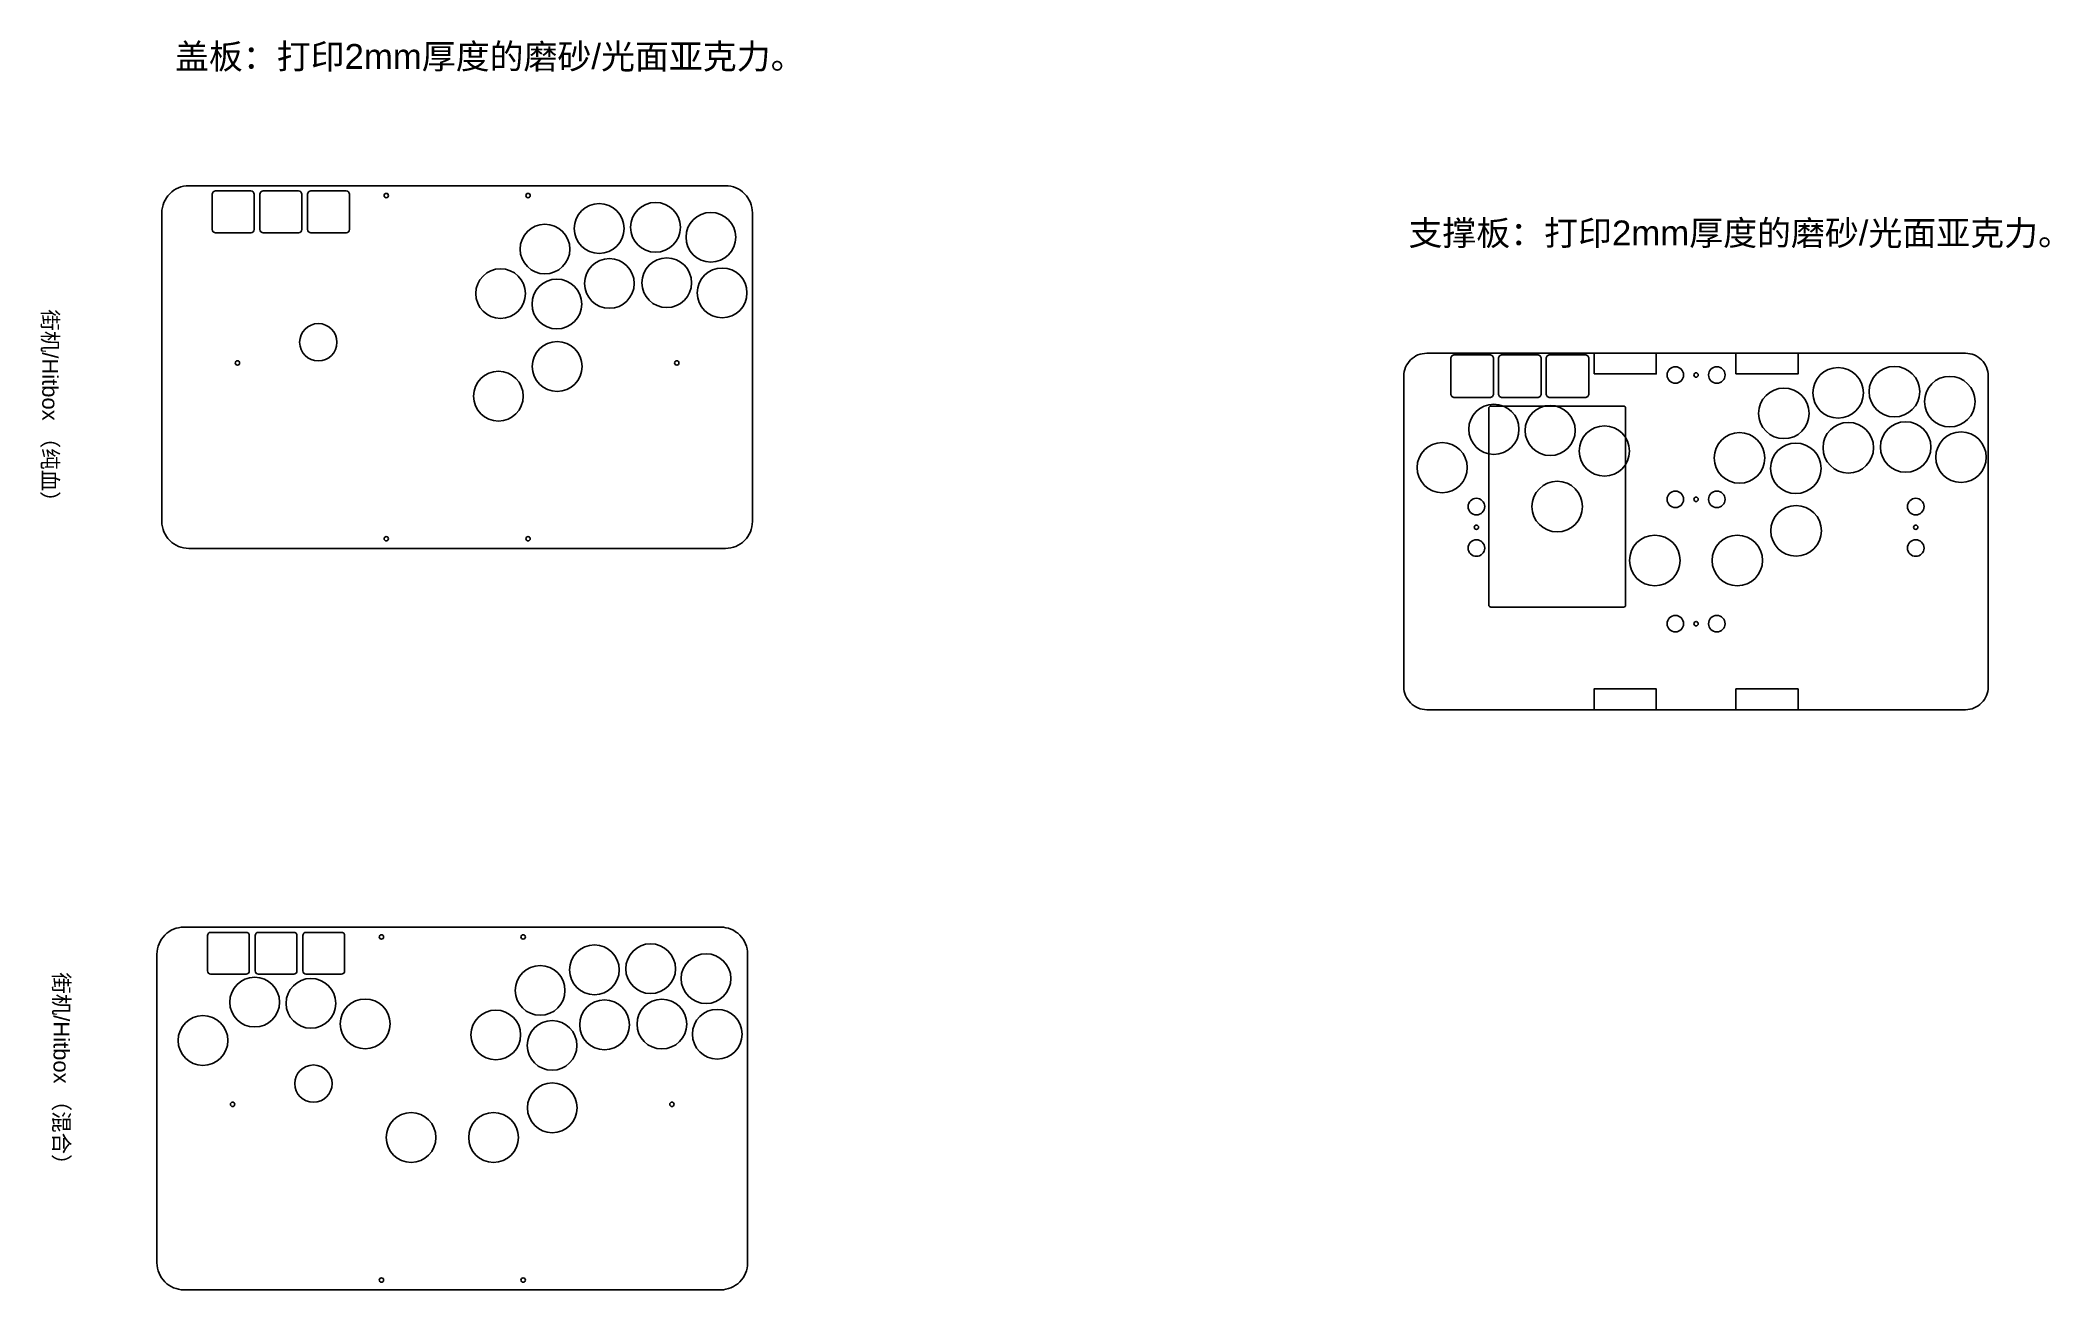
# Model space of a CAD drawing. Header units: millimetres. Extents: x 1620 to 2590, y 1798 to 2401.
import ezdxf

# ---------------------------------------------------------------- set-up
doc = ezdxf.new("R2010")
doc.units = ezdxf.units.MM
for name, color, linetype in [('01 外壳', 7, 'Continuous'), ('挖孔', 7, 'Continuous'), ('限位器', 7, 'Continuous')]:
    doc.layers.add(name, color=color, linetype=linetype)
doc.styles.get("Standard").update_dxf_attribs({"font": 'Arial.ttf'})

msp = doc.modelspace()

# ---------------------------------------------------------------- linework, layer by layer
for points in [[(1678.81, 2168.96, 0.414214), (1691.81, 2155.96), (1950.81, 2155.96, 0.414214), (1963.81, 2168.96), (1963.81, 2317.96, 0.414214), (1950.81, 2330.96), (1691.81, 2330.96, 0.414214), (1678.81, 2317.96)], [(1676.47, 1811.21, 0.414214), (1689.47, 1798.21), (1948.47, 1798.21, 0.414214), (1961.47, 1811.21), (1961.47, 1960.21, 0.414214), (1948.47, 1973.21), (1689.47, 1973.21, 0.414214), (1676.47, 1960.21)]]:
    msp.add_lwpolyline(points, format="xyb", close=True)
for points in [[(2369.96, 2240.16), (2399.96, 2240.16), (2399.96, 2250.16), (2369.96, 2250.16)], [(2438.34, 2240.16), (2468.34, 2240.16), (2468.34, 2250.16), (2438.34, 2250.16)], [(2369.96, 2078.16), (2399.96, 2078.16), (2399.96, 2088.16), (2369.96, 2088.16)], [(2438.34, 2078.16), (2468.34, 2078.16), (2468.34, 2088.16), (2438.34, 2088.16)]]:
    msp.add_lwpolyline(points, close=True)
for centre, radius in [((1889.85, 2310.35), 12), ((1917.01, 2310.92), 12), ((1943.74, 2306.11), 12), ((1863.69, 2300.44), 12), ((1842.27, 2278.94), 12), ((1894.76, 2283.85), 12), ((1922.45, 2284.19), 12), ((1949.16, 2279.29), 12), ((1869.44, 2273.91), 12), ((1754.31, 2255.46), 9), ((1869.56, 2243.77), 12), ((1841.21, 2229.46), 12), ((2321.59, 2213.47), 12.1), ((2348.75, 2212.89), 12.1), ((2374.91, 2202.98), 12.1), ((2296.65, 2194.97), 12.1), ((1887.52, 1952.6), 12), ((1914.68, 1953.17), 12), ((1941.4, 1948.36), 12), ((1861.35, 1942.69), 12), ((1723.6, 1937.03), 12), ((1750.76, 1936.45), 12), ((1698.66, 1918.53), 12), ((1776.93, 1926.54), 12), ((1839.94, 1921.19), 12), ((1892.43, 1926.09), 12), ((1920.11, 1926.44), 12), ((1946.82, 1921.54), 12), ((1867.11, 1916.16), 12), ((1751.97, 1897.71), 9), ((1867.22, 1886.02), 12), ((1799.07, 1871.71), 12), ((1838.88, 1871.71), 12)]:
    msp.add_circle(centre, radius)
at = {"layer": '挖孔', "transparency": 33554687}
for centre in [(1715.31, 2245.46), (1927.31, 2245.46), (2525.15, 2166.16), (1712.97, 1887.71), (1924.97, 1887.71)]:
    msp.add_circle(centre, 1.05, dxfattribs=at)
at = {"layer": '限位器', "transparency": 33554687}
for points in [[(1703.16, 2309.86, 0.414214), (1704.76, 2308.26), (1721.76, 2308.26, 0.414214), (1723.36, 2309.86), (1723.36, 2326.86, 0.414214), (1721.76, 2328.46), (1704.76, 2328.46, 0.414214), (1703.16, 2326.86)], [(1726.16, 2309.86, 0.414214), (1727.76, 2308.26), (1744.76, 2308.26, 0.414214), (1746.36, 2309.86), (1746.36, 2326.86, 0.414214), (1744.76, 2328.46), (1727.76, 2328.46, 0.414214), (1726.16, 2326.86)], [(1749.16, 2309.86, 0.414214), (1750.76, 2308.26), (1767.76, 2308.26, 0.414214), (1769.36, 2309.86), (1769.36, 2326.86, 0.414214), (1767.76, 2328.46), (1750.76, 2328.46, 0.414214), (1749.16, 2326.86)], [(2278.15, 2089.16, 0.414214), (2289.15, 2078.16), (2549.15, 2078.16, 0.414214), (2560.15, 2089.16), (2560.15, 2239.16, 0.414214), (2549.15, 2250.16), (2289.15, 2250.16, 0.414214), (2278.15, 2239.16)], [(2300.8, 2230.56, 0.414214), (2302.6, 2228.76), (2319.6, 2228.76, 0.414214), (2321.4, 2230.56), (2321.4, 2247.56, 0.414214), (2319.6, 2249.36), (2302.6, 2249.36, 0.414214), (2300.8, 2247.56)], [(2323.8, 2230.56, 0.414214), (2325.6, 2228.76), (2342.6, 2228.76, 0.414214), (2344.4, 2230.56), (2344.4, 2247.56, 0.414214), (2342.6, 2249.36), (2325.6, 2249.36, 0.414214), (2323.8, 2247.56)], [(2346.8, 2230.56, 0.414214), (2348.6, 2228.76), (2365.6, 2228.76, 0.414214), (2367.4, 2230.56), (2367.4, 2247.56, 0.414214), (2365.6, 2249.36), (2348.6, 2249.36, 0.414214), (2346.8, 2247.56)], [(2319.15, 2128.66, 0.414214), (2320.15, 2127.66), (2384.15, 2127.66, 0.414214), (2385.15, 2128.66), (2385.15, 2223.66, 0.414214), (2384.15, 2224.66), (2320.15, 2224.66, 0.414214), (2319.15, 2223.66)], [(1700.82, 1952.11, 0.414214), (1702.42, 1950.51), (1719.42, 1950.51, 0.414214), (1721.02, 1952.11), (1721.02, 1969.11, 0.414214), (1719.42, 1970.71), (1702.42, 1970.71, 0.414214), (1700.82, 1969.11)], [(1723.82, 1952.11, 0.414214), (1725.42, 1950.51), (1742.42, 1950.51, 0.414214), (1744.02, 1952.11), (1744.02, 1969.11, 0.414214), (1742.42, 1970.71), (1725.42, 1970.71, 0.414214), (1723.82, 1969.11)], [(1746.82, 1952.11, 0.414214), (1748.42, 1950.51), (1765.42, 1950.51, 0.414214), (1767.02, 1952.11), (1767.02, 1969.11, 0.414214), (1765.42, 1970.71), (1748.42, 1970.71, 0.414214), (1746.82, 1969.11)]]:
    msp.add_lwpolyline(points, format="xyb", close=True, dxfattribs=at)
for centre, radius in [((1787.12, 2326.27), 1.05), ((1855.5, 2326.27), 1.05), ((2409.15, 2239.66), 4), ((2419.15, 2239.66), 1.05), ((2429.15, 2239.66), 4), ((2487.69, 2231.05), 12.2), ((2514.85, 2231.63), 12.2), ((2461.53, 2221.14), 12.2), ((2541.58, 2226.81), 12.2), ((2440.12, 2199.64), 12.2), ((2492.6, 2204.55), 12.2), ((2520.29, 2204.9), 12.2), ((2547, 2199.99), 12.2), ((2467.28, 2194.62), 12.2), ((2352.15, 2176.16), 12.2), ((2409.15, 2179.66), 4), ((2429.15, 2179.66), 4), ((2313.15, 2176.16), 4), ((2419.15, 2179.66), 1.05), ((2467.4, 2164.48), 12.2), ((2525.15, 2176.16), 4), ((2313.15, 2166.16), 1.05), ((2525.15, 2166.16), 1.05), ((1787.12, 2160.65), 1.05), ((1855.5, 2160.65), 1.05), ((2313.15, 2156.16), 4), ((2399.25, 2150.16), 12.2), ((2439.05, 2150.16), 12.2), ((2525.15, 2156.16), 4), ((2409.15, 2119.66), 4), ((2419.15, 2119.66), 1.05), ((2429.15, 2119.66), 4), ((1784.79, 1968.52), 1.05), ((1853.16, 1968.52), 1.05), ((1784.79, 1802.9), 1.05), ((1853.16, 1802.9), 1.05)]:
    msp.add_circle(centre, radius, dxfattribs=at)

# ---------------------------------------------------------------- texts
at = {"char_height": 6, "attachment_point": 1}
for s, insert in [('\\pxql;{\\fArial Unicode MS|b0|i0|c134|p0;\\H2x;盖板：打印2mm厚度的磨砂/光面亚克力。}', (1685.15, 2399.39)), ('\\pxql;{\\fArial Unicode MS|b0|i0|c134|p0;\\H2x;支撑板：打印2mm厚度的磨砂/光面亚克力。}', (2280.37, 2314.21))]:
    msp.add_mtext_dynamic_manual_height_columns(s, width=353.8331, gutter_width=12.5, heights=[51.98], dxfattribs=dict(at, insert=insert))
at = {"layer": '01 外壳', "transparency": 33554687}
for s, p in [('街机/Hitbox （纯血）', (1621.1, 2271.31)), ('街机/Hitbox （混合）', (1626.54, 1951.4))]:
    msp.add_text(s, height=7.5874, rotation=270, dxfattribs=at).set_placement(p)

doc.saveas('drawing.dxf')
